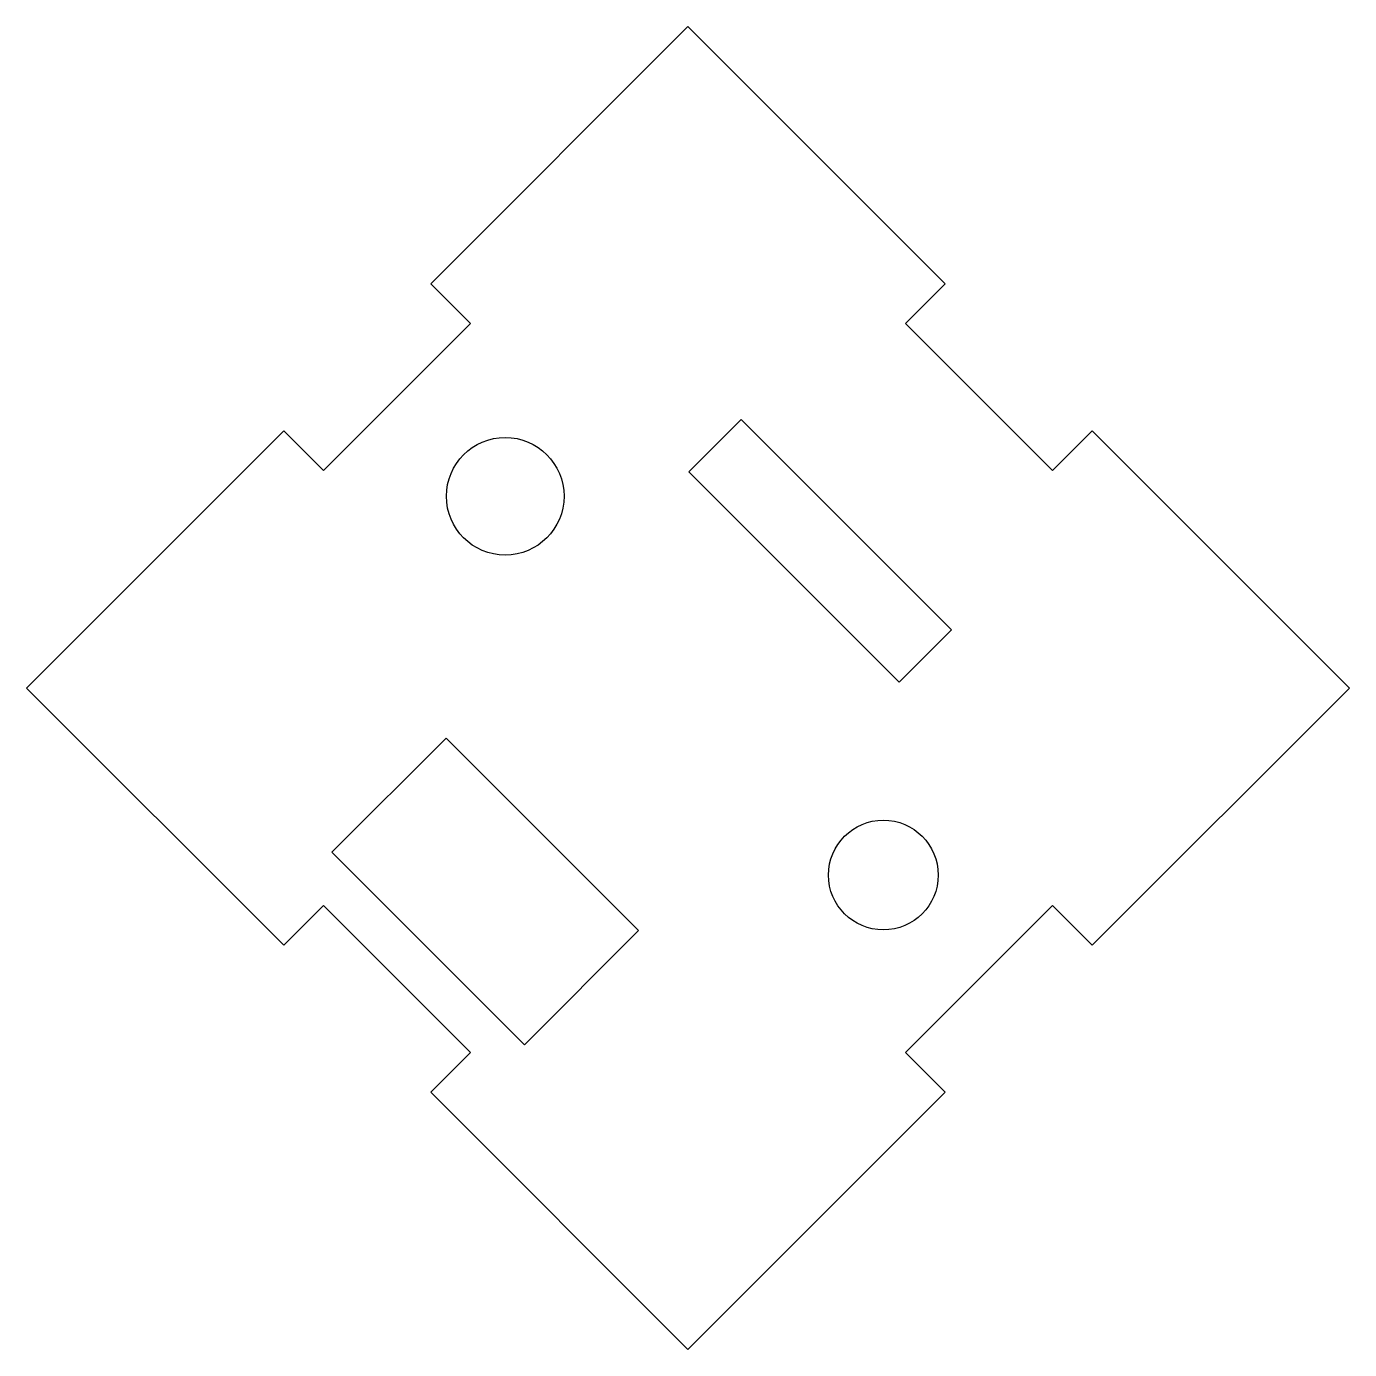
# Model space of a CAD drawing. Header units: millimetres. Extents: x -35.4 to 35.4, y -35.4 to 35.4.
import ezdxf

# ---------------------------------------------------------------- set-up
doc = ezdxf.new("R2010")
doc.units = ezdxf.units.MM
doc.layers.get('0').update_dxf_attribs({"linetype": 'CONTINUOUS'})

msp = doc.modelspace()

# ---------------------------------------------------------------- linework, layer by layer
for points in [[(0, 35.355), (-13.748, 21.607), (-11.627, 19.486), (-19.486, 11.627), (-21.607, 13.748), (-35.355, 0), (-21.607, -13.748), (-19.486, -11.627), (-11.627, -19.486), (-13.748, -21.607), (0, -35.355), (13.748, -21.607), (11.627, -19.486), (19.486, -11.627), (21.607, -13.748), (35.355, 0), (21.607, 13.748), (19.486, 11.627), (11.627, 19.486), (13.748, 21.607)], [(11.288, 0.312), (0.045, 11.555), (2.846, 14.356), (14.089, 3.113)], [(-2.641, -12.965), (-8.741, -19.066), (-19.033, -8.774), (-12.933, -2.673)]]:
    msp.add_lwpolyline(points, close=True)
for centre, radius in [((-9.769, 10.247), 3.143), ((10.442, -9.997), 2.932)]:
    msp.add_circle(centre, radius)

doc.saveas('drawing.dxf')
